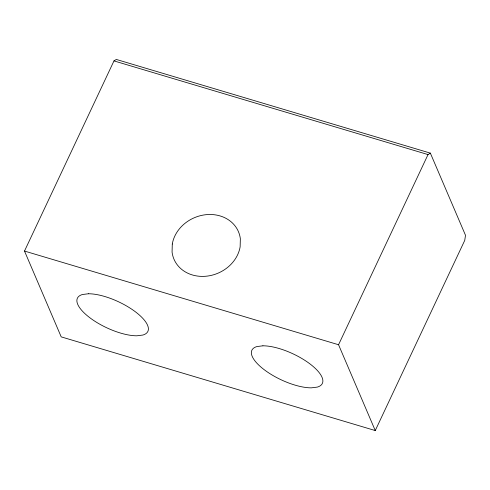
<?xml version="1.0" encoding="UTF-8"?>
<svg xmlns="http://www.w3.org/2000/svg" width="490" height="490" viewBox="0 0 490 490"><rect width="100%" height="100%" fill="white"/><g stroke="black" fill="none" stroke-linecap="round" stroke-linejoin="round"><path stroke-width="0.73" d="M24.5 251.058L113.98 60.901L116.308 59.443L430.355 153.125L465.5 235.292L464.741 240.394L375.254 430.557L61.207 336.875L24.5 251.058L338.553 344.74L375.254 430.557M338.553 344.74L428.033 154.583L430.355 153.125M113.98 60.901L428.033 154.583M172.284 244.026L172.07 252.081A35.047 30.147 -23.2 0 0 205.402 276.286A35.047 30.147 -23.2 0 0 240.137 246.85L240.351 238.802A35.047 30.147 -23.2 0 0 207.019 214.596A35.047 30.147 -23.2 0 0 172.284 244.026M88.433 293.767L82.442 294.508A38.943 14.271 25.2 0 0 89.713 317.643A38.943 14.271 25.2 0 0 136.851 335.797L142.835 335.056A38.943 14.271 25.2 0 0 135.571 311.928A38.943 14.271 25.2 0 0 88.433 293.767M262.903 345.811L256.919 346.559A38.943 14.271 25.2 0 0 264.184 369.687A38.943 14.271 25.2 0 0 311.328 387.847L317.312 387.1A38.943 14.271 25.2 0 0 310.048 363.972A38.943 14.271 25.2 0 0 262.903 345.811"/></g></svg>
